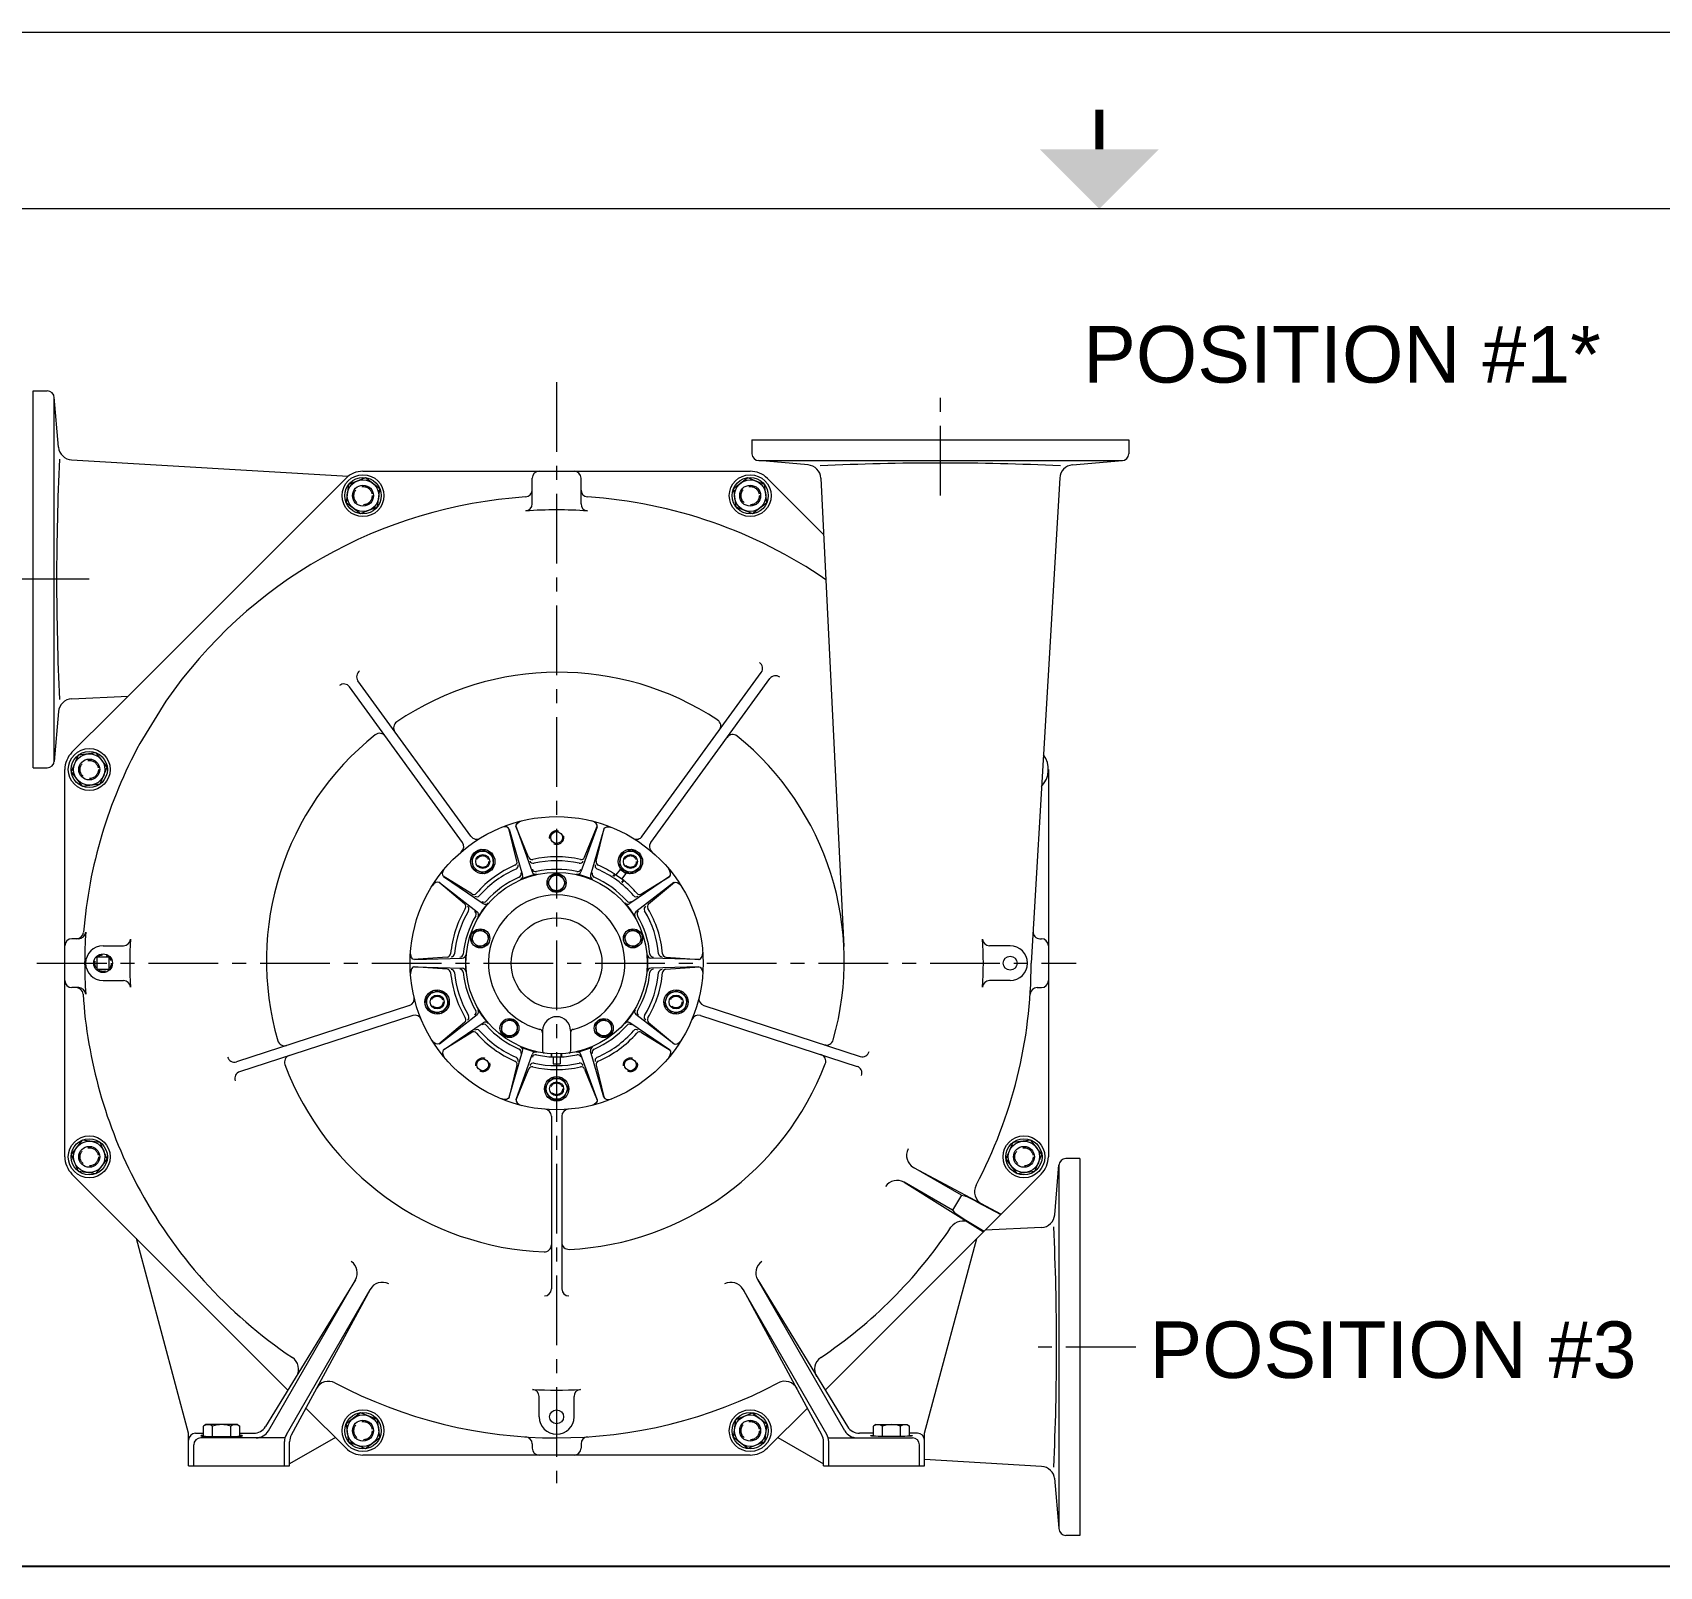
# Model space of a CAD drawing. Header units: inches. Extents: x -48 to 250, y -21 to 207.
# Drawn here: x 62.6 to 120.8, y 151.8 to 206.8 of the extents above; entities that cross this region are included whole.
import ezdxf
from ezdxf.enums import TextEntityAlignment as Align

# ---------------------------------------------------------------- set-up
doc = ezdxf.new("R2010")
doc.units = ezdxf.units.IN
doc.header["$MEASUREMENT"] = 0
doc.linetypes.add('CENTER', pattern=[2, 1.25, -0.25, 0.25, -0.25])
doc.linetypes.add('HIDDEN', pattern=[0.375, 0.25, -0.125])
for name, color, linetype, lineweight in [('CEN', 3, 'CENTER', 5), ('HID-HIDE', 6, 'HIDDEN', 5), ('OBJ', 7, 'Continuous', 5), ('TXT', 7, 'Continuous', 5)]:
    doc.layers.add(name, color=color, linetype=linetype, lineweight=lineweight)
doc.layers.add('Title Block', color=7, linetype='Continuous')
doc.styles.add('ACANSTS', font='romans.shx', dxfattribs={"height": 1})
doc.styles.add('Roman', font='romans')
doc.styles.get("Standard").update_dxf_attribs({"font": 'arial.ttf'})

# ---------------------------------------------------------------- blocks, each defined once
blk = doc.blocks.new('LONE STAR BLOWER TITLE BLOCK (SIZE A)')
at = {"layer": 'Title Block', "lineweight": 15}
for p, q in [((23.625, 18), (0, 18)), ((23.125, 17.5), (0.5, 17.5)), ((23.125, 17.5), (0.5, 17.5))]:
    blk.add_line(p, q, dxfattribs=at)
at = {"layer": 'Title Block', "lineweight": 15, "const_width": 0.0225}
blk.add_lwpolyline([(11.8125, 17.7813), (11.8125, 17.6687)], dxfattribs=at)
at = {"layer": 'Title Block', "lineweight": 15}
blk.add_solid([(11.6437, 17.6687), (11.9812, 17.6687), (11.8125, 17.5)], dxfattribs=at)
at = {"layer": 'Title Block', "lineweight": 15, "style": 'ACANSTS'}
for tag, p, height in [('DRAWN_BY', (14.3692, 2.2855), 0.135), ('DRAWN_DATE', (15.5145, 2.2938), 0.135), ('DRAWING_SUBTITLE', (17.5134, 1.9768), 0.2025), ('CHECKED_BY', (14.3914, 1.9397), 0.135), ('CHECK_DATE', (15.4958, 1.9404), 0.135), ('ENGINEER', (14.3854, 1.6081), 0.135), ('ENG_DATE', (15.4868, 1.6029), 0.135), ('DRAWING_SUBTITLE', (17.5109, 1.5494), 0.2025), ('MANUFACTURING', (14.3811, 1.2706), 0.135), ('MFG_DATE', (15.4879, 1.2695), 0.135), ('CONTROL', (14.3811, 0.9331), 0.135), ('CONTROL_DATE', (15.4879, 0.932), 0.135), ('CAGE_CODE', (17.7275, 0.9163), 0.135), ('MODEL_FILE_NAME', (8.2952, 0.6111), 0.135), ('APPROVED_BY', (14.3698, 0.5685), 0.135), ('APPROVAL_DATE', (15.4796, 0.5615), 0.135)]:
    blk.add_attdef(tag, p, '', height=height, dxfattribs=at)
at = {"layer": 'Title Block', "lineweight": 15, "style": 'Roman', "flags": 8}
for tag, height, p in [('DWG_NUMBER', 0.2812, (18.9096, 1.1474)), ('SCALE', 0.135, (17.9035, 0.7041)), ('SHEETNUMBER', 0.135, (21.2556, 0.7041)), ('TOTA_SHEETS', 0.135, (21.8939, 0.7016))]:
    blk.add_attdef(tag, text='', height=height, dxfattribs=at).set_placement(p, align=Align.TOP_LEFT)
at = {"layer": 'Title Block', "lineweight": 15, "style": 'ACANSTS'}
blk.add_attdef('REVISION', text='', height=0.135, dxfattribs=at).set_placement((22.8495, 0.8933), align=Align.CENTER)

msp = doc.modelspace()

# ---------------------------------------------------------------- linework, layer by layer
at = {"lineweight": 5}
for p, q in [((67.332, 182.806), (66.398, 181.288)), ((68.145, 155.419), (71.762, 155.419)), ((90.895, 155.419), (94.512, 155.419))]:
    msp.add_line(p, q, dxfattribs=at)
msp.add_line((182.362, 151.811), (-42.079, 151.811))
at = {"layer": 'CEN', "color": 5, "lineweight": 5, "ltscale": 2}
for p, q in [((81.329, 194.236), (81.329, 154.799)), ((95.079, 190.169), (95.079, 194.169)), ((64.579, 187.169), (60.579, 187.169)), ((62.708, 173.419), (99.949, 173.419)), ((102.079, 159.669), (98.079, 159.669))]:
    msp.add_line(p, q, dxfattribs=at)
at = {"layer": 'HID-HIDE', "color": 7, "lineweight": 5, "ltscale": 0.375}
for p, q in [((83.423, 176.612), (83.359, 176.518)), ((83.717, 176.398), (83.648, 176.308))]:
    msp.add_line(p, q, dxfattribs=at)
at = {"layer": 'HID-HIDE', "color": 7, "lineweight": 5, "ltscale": 2}
for p, q in [((81.159, 170.064), (81.163, 170.174)), ((81.498, 170.064), (81.494, 170.174))]:
    msp.add_line(p, q, dxfattribs=at)
at = {"layer": 'HID-HIDE', "color": 3, "lineweight": 5, "ltscale": 2}
for centre in [(74.392, 190.165), (88.265, 190.165), (64.583, 180.356), (64.583, 166.483), (98.074, 166.483), (74.392, 156.674), (88.265, 156.674)]:
    msp.add_circle(centre, 0.328, dxfattribs=at)
at = {"layer": 'HID-HIDE', "color": 7, "lineweight": 5, "ltscale": 2}
for centre, radius in [((81.329, 177.919), 0.25), ((78.683, 177.06), 0.211), ((83.974, 177.06), 0.211), ((77.049, 172.029), 0.211), ((85.608, 172.029), 0.211), ((78.683, 169.779), 0.25), ((83.974, 169.779), 0.25), ((81.329, 168.919), 0.211)]:
    msp.add_circle(centre, radius, dxfattribs=at)
at = {"layer": 'HID-HIDE', "lineweight": 5}
msp.add_circle((65.079, 173.419), 0.295, dxfattribs=at)
at = {"layer": 'OBJ', "lineweight": 5}
for p, q in [((62.579, 180.419), (62.579, 193.919)), ((62.579, 193.919), (63.079, 193.919)), ((63.481, 191.902), (63.328, 193.691)), ((63.329, 180.669), (63.329, 193.669)), ((88.329, 192.169), (101.829, 192.169)), ((88.329, 192.169), (88.329, 191.669)), ((101.829, 192.169), (101.829, 191.669)), ((63.95, 191.446), (73.865, 190.863)), ((90.34, 191.267), (88.557, 191.42)), ((88.579, 191.419), (101.579, 191.419)), ((99.811, 191.267), (101.6, 191.42)), ((65.393, 182.403), (73.774, 190.784)), ((74.392, 191.04), (88.265, 191.04)), ((80.454, 189.869), (80.454, 190.79)), ((82.204, 189.869), (82.204, 190.79)), ((88.883, 190.784), (90.896, 188.771)), ((90.796, 190.793), (91.623, 174.016)), ((99.355, 190.798), (98.333, 173.419)), ((84.399, 177.965), (88.663, 183.834)), ((77.954, 177.745), (73.906, 183.317)), ((78.258, 177.965), (74.209, 183.537)), ((84.703, 177.745), (88.967, 183.613)), ((63.955, 182.887), (65.977, 182.987)), ((63.481, 182.431), (63.328, 180.648)), ((63.964, 180.974), (65.393, 182.403)), ((62.579, 180.419), (63.079, 180.419)), ((63.708, 166.483), (63.708, 180.356)), ((98.949, 180.356), (98.949, 166.483)), ((64.206, 174.294), (63.958, 174.294)), ((65.079, 174.044), (65.81, 174.044)), ((97.579, 174.044), (96.844, 174.044)), ((98.649, 174.294), (98.699, 174.294)), ((65.079, 172.794), (65.81, 172.794)), ((97.579, 172.794), (96.844, 172.794)), ((64.206, 172.544), (63.958, 172.544)), ((98.546, 172.544), (98.699, 172.544)), ((76.056, 171.904), (69.856, 169.889)), ((76.172, 171.547), (69.972, 169.532)), ((86.485, 171.547), (92.095, 169.724)), ((86.601, 171.904), (92.211, 170.081)), ((81.141, 167.937), (81.141, 161.75)), ((81.516, 167.937), (81.516, 161.75)), ((99.176, 164.408), (99.329, 166.191)), ((99.329, 166.169), (99.329, 153.169)), ((100.079, 166.419), (99.579, 166.419)), ((100.079, 166.419), (100.079, 152.919)), ((65.394, 164.435), (63.964, 165.865)), ((98.693, 165.865), (90.953, 158.125)), ((93.78, 165.574), (96.629, 163.801)), ((95.511, 164.574), (93.78, 165.574)), ((94.117, 166.101), (97.258, 164.43)), ((95.832, 165.111), (94.117, 166.101)), ((95.832, 165.111), (95.511, 164.574)), ((95.832, 165.111), (95.94, 165.089)), ((71.702, 158.127), (65.394, 164.435)), ((95.511, 164.574), (95.586, 164.494)), ((96.387, 164.871), (97.243, 164.415)), ((95.997, 164.218), (96.643, 163.815)), ((98.703, 163.951), (96.68, 163.852)), ((68.145, 156.581), (66.277, 163.552)), ((94.512, 156.581), (96.38, 163.552)), ((74.122, 162.074), (70.901, 156.82)), ((71.001, 156.669), (74.122, 162.074)), ((91.656, 156.669), (88.535, 162.074)), ((88.535, 162.074), (91.756, 156.82)), ((71.646, 156.535), (74.647, 161.735)), ((74.647, 161.735), (71.822, 156.518)), ((91.012, 156.535), (88.01, 161.735)), ((88.01, 161.735), (90.835, 156.518)), ((73.774, 156.055), (72.345, 157.484)), ((80.704, 157.169), (80.704, 157.901)), ((81.954, 157.169), (81.954, 157.901)), ((90.313, 157.485), (88.883, 156.055)), ((68.766, 156.89), (68.679, 156.839)), ((68.679, 156.478), (68.679, 156.839)), ((69.891, 156.89), (68.766, 156.89)), ((69.004, 156.468), (69.004, 156.839)), ((69.653, 156.468), (69.653, 156.839)), ((69.891, 156.89), (69.978, 156.839)), ((69.978, 156.478), (69.978, 156.839)), ((92.766, 156.89), (92.679, 156.839)), ((92.679, 156.478), (92.679, 156.839)), ((92.766, 156.89), (93.891, 156.89)), ((93.004, 156.468), (93.004, 156.839)), ((93.653, 156.468), (93.653, 156.839)), ((93.891, 156.89), (93.978, 156.839)), ((93.978, 156.478), (93.978, 156.839)), ((68.145, 155.419), (68.145, 156.581)), ((68.395, 156.581), (68.679, 156.581)), ((71.597, 156.419), (68.579, 156.419)), ((69.978, 156.581), (70.475, 156.581)), ((71.579, 155.419), (71.579, 156.285)), ((71.762, 155.419), (71.762, 156.28)), ((73.402, 156.427), (71.764, 155.482)), ((89.255, 156.427), (90.893, 155.482)), ((90.895, 155.419), (90.895, 156.28)), ((91.06, 156.419), (94.079, 156.419)), ((91.079, 155.419), (91.079, 156.285)), ((92.679, 156.581), (92.182, 156.581)), ((94.262, 156.581), (93.978, 156.581)), ((94.512, 155.419), (94.512, 156.581)), ((68.329, 155.419), (68.329, 156.169)), ((88.265, 155.799), (74.392, 155.799)), ((80.454, 156.202), (80.454, 156.049)), ((82.204, 156.202), (82.204, 156.049)), ((94.329, 155.419), (94.329, 156.169)), ((98.707, 155.393), (94.512, 155.64)), ((99.171, 154.972), (99.325, 153.184)), ((100.075, 152.924), (99.575, 152.924))]:
    msp.add_line(p, q, dxfattribs=at)
at = {"layer": 'OBJ', "color": 7, "lineweight": 5}
for p, q in [((79.909, 177.077), (79.618, 178.249)), ((79.63, 178.225), (80.11, 176.576)), ((80.327, 177.213), (79.873, 178.332)), ((79.877, 178.306), (80.459, 176.69)), ((82.78, 178.306), (82.198, 176.69)), ((82.33, 177.213), (82.784, 178.332)), ((83.027, 178.225), (82.547, 176.576)), ((82.748, 177.077), (83.039, 178.249)), ((83.469, 176.578), (83.616, 176.78)), ((83.616, 176.78), (83.818, 176.633)), ((83.671, 176.431), (83.818, 176.633)), ((78.031, 175.544), (77.107, 176.321)), ((77.13, 176.309), (78.487, 175.257)), ((78.289, 175.9), (77.264, 176.538)), ((77.282, 176.52), (78.703, 175.554)), ((83.408, 176.622), (83.348, 176.533)), ((83.408, 176.622), (83.732, 176.387)), ((83.732, 176.387), (83.666, 176.302)), ((85.375, 176.52), (83.954, 175.554)), ((85.527, 176.309), (84.17, 175.257)), ((84.368, 175.9), (85.393, 176.538)), ((84.627, 175.544), (85.551, 176.321)), ((77.412, 173.639), (76.207, 173.554)), ((77.412, 173.2), (76.207, 173.285)), ((76.233, 173.549), (77.949, 173.603)), ((76.233, 173.29), (77.949, 173.236)), ((86.424, 173.549), (84.708, 173.603)), ((86.424, 173.29), (84.708, 173.236)), ((85.245, 173.639), (86.45, 173.554)), ((85.245, 173.2), (86.45, 173.285)), ((77.13, 170.529), (78.487, 171.582)), ((85.527, 170.529), (84.17, 171.582)), ((78.031, 171.295), (77.107, 170.518)), ((78.289, 170.939), (77.264, 170.301)), ((77.282, 170.319), (78.703, 171.285)), ((80.829, 171.008), (80.829, 170.263)), ((81.829, 171.008), (81.829, 170.263)), ((85.375, 170.319), (83.954, 171.285)), ((84.368, 170.939), (85.393, 170.301)), ((84.627, 171.295), (85.551, 170.518)), ((79.63, 168.614), (80.11, 170.263)), ((83.027, 168.614), (82.547, 170.263)), ((79.909, 169.762), (79.618, 168.59)), ((79.877, 168.533), (80.459, 170.149)), ((81.141, 170.064), (81.144, 170.175)), ((81.141, 170.064), (81.516, 170.064)), ((81.204, 170.064), (81.204, 169.814)), ((81.204, 169.814), (81.454, 169.814)), ((81.454, 170.064), (81.454, 169.814)), ((81.516, 170.064), (81.513, 170.175)), ((82.78, 168.533), (82.198, 170.149)), ((82.748, 169.762), (83.039, 168.59)), ((80.327, 169.626), (79.873, 168.507)), ((82.33, 169.626), (82.784, 168.507))]:
    msp.add_line(p, q, dxfattribs=at)
at = {"layer": 'OBJ', "lineweight": 5}
for points in [[(74.477, 190.809), (73.877, 190.56), (73.792, 189.916), (74.308, 189.521), (74.908, 189.769), (74.992, 190.413)], [(88.78, 190.56), (88.18, 190.809), (87.665, 190.413), (87.749, 189.769), (88.349, 189.521), (88.865, 189.916)], [(64.188, 180.871), (63.939, 180.271), (64.335, 179.756), (64.979, 179.84), (65.227, 180.44), (64.832, 180.956)], [(65.297, 173.638), (64.86, 173.638), (64.86, 173.201), (65.297, 173.201)], [(63.939, 166.568), (64.188, 165.968), (64.832, 165.883), (65.227, 166.399), (64.979, 166.999), (64.335, 167.083)], [(98.469, 165.968), (98.718, 166.568), (98.322, 167.083), (97.678, 166.999), (97.43, 166.399), (97.825, 165.883)], [(73.877, 156.279), (74.477, 156.03), (74.992, 156.426), (74.908, 157.07), (74.308, 157.318), (73.792, 156.923)], [(88.78, 156.279), (88.18, 156.03), (87.665, 156.426), (87.749, 157.07), (88.349, 157.318), (88.865, 156.923)]]:
    msp.add_lwpolyline(points, close=True, dxfattribs=at)
at = {"layer": 'OBJ', "color": 7, "lineweight": 5}
for points in [[(79.027, 177.324), (78.627, 177.489), (78.283, 177.226), (78.34, 176.796), (78.74, 176.631), (79.084, 176.894)], [(84.33, 176.815), (84.364, 177.246), (84.008, 177.492), (83.617, 177.305), (83.583, 176.874), (83.94, 176.628)], [(81.491, 176.013), (81.653, 176.294), (81.491, 176.576), (81.166, 176.576), (81.004, 176.294), (81.166, 176.013)], [(78.912, 174.375), (78.695, 174.617), (78.377, 174.549), (78.277, 174.24), (78.494, 173.999), (78.812, 174.067)], [(83.846, 174.067), (84.163, 173.999), (84.38, 174.24), (84.28, 174.549), (83.962, 174.617), (83.745, 174.375)], [(76.904, 172.437), (76.623, 172.108), (76.768, 171.7), (77.193, 171.621), (77.475, 171.95), (77.33, 172.358)], [(85.485, 171.614), (85.906, 171.715), (86.029, 172.13), (85.731, 172.444), (85.31, 172.343), (85.187, 171.928)], [(79.673, 171.417), (79.376, 171.284), (79.342, 170.961), (79.605, 170.771), (79.901, 170.903), (79.935, 171.226)], [(82.722, 171.226), (82.756, 170.903), (83.052, 170.771), (83.315, 170.961), (83.281, 171.284), (82.984, 171.417)], [(80.896, 168.908), (81.122, 168.539), (81.555, 168.55), (81.761, 168.931), (81.535, 169.3), (81.102, 169.289)]]:
    msp.add_lwpolyline(points, close=True, dxfattribs=at)
at = {"layer": 'OBJ', "lineweight": 5}
for centre, radius in [((74.392, 190.165), 0.75), ((74.392, 190.165), 0.65), ((74.392, 190.165), 0.562), ((88.265, 190.165), 0.75), ((88.265, 190.165), 0.65), ((88.265, 190.165), 0.562), ((74.392, 190.165), 0.375), ((88.265, 190.165), 0.375), ((64.583, 180.356), 0.75), ((64.583, 180.356), 0.65), ((64.583, 180.356), 0.562), ((64.583, 180.356), 0.375), ((65.079, 173.419), 0.335), ((97.579, 173.419), 0.25), ((64.583, 166.483), 0.75), ((64.583, 166.483), 0.65), ((64.583, 166.483), 0.562), ((64.583, 166.483), 0.375), ((98.074, 166.483), 0.75), ((98.074, 166.483), 0.65), ((98.074, 166.483), 0.562), ((98.074, 166.483), 0.375), ((74.392, 156.674), 0.75), ((81.329, 157.169), 0.25), ((88.265, 156.674), 0.75), ((74.392, 156.674), 0.65), ((74.392, 156.674), 0.562), ((74.392, 156.674), 0.375), ((88.265, 156.674), 0.65), ((88.265, 156.674), 0.562), ((88.265, 156.674), 0.375)]:
    msp.add_circle(centre, radius, dxfattribs=at)
at = {"layer": 'OBJ', "color": 7, "lineweight": 5}
for centre, radius in [((81.329, 173.419), 5.25), ((81.329, 177.919), 0.211), ((78.683, 177.06), 0.436), ((78.683, 177.06), 0.375), ((78.683, 177.06), 0.25), ((83.974, 177.06), 0.436), ((83.974, 177.06), 0.375), ((83.974, 177.06), 0.25), ((81.329, 173.419), 3.25), ((81.329, 176.294), 0.341), ((81.329, 176.294), 0.281), ((81.329, 173.419), 1.625), ((78.594, 174.308), 0.341), ((78.594, 174.308), 0.281), ((84.063, 174.308), 0.341), ((84.063, 174.308), 0.281), ((77.049, 172.029), 0.436), ((77.049, 172.029), 0.375), ((77.049, 172.029), 0.25), ((85.608, 172.029), 0.436), ((85.608, 172.029), 0.375), ((85.608, 172.029), 0.25), ((79.639, 171.094), 0.341), ((83.018, 171.094), 0.341), ((79.639, 171.094), 0.281), ((83.018, 171.094), 0.281), ((78.683, 169.779), 0.211), ((83.974, 169.779), 0.211), ((81.329, 168.919), 0.436), ((81.329, 168.919), 0.375), ((81.329, 168.919), 0.25)]:
    msp.add_circle(centre, radius, dxfattribs=at)
at = {"layer": 'OBJ', "lineweight": 5}
for centre, radius, start, end in [((63.079, 193.669), 0.25, 0, 90), ((63.98, 191.945), 0.5, 184.91322, 266.63381), ((151.872, 187.169), 88.458, 177.21191, 182.78798), ((88.579, 191.669), 0.25, 180, 270), ((90.297, 190.769), 0.5, 2.82151, 85.08276), ((95.078, 102.876), 88.458, 87.21191, 92.78798), ((99.854, 190.768), 0.5, 94.91322, 176.63381), ((101.579, 191.669), 0.25, 270, 0), ((74.392, 190.165), 0.875, 90, 135), ((80.704, 190.79), 0.25, 90, 180), ((81.954, 190.79), 0.25, 0, 90), ((88.265, 190.165), 0.875, 45, 90), ((81.329, 173.148), 17.006, 93.73889, 145.39277), ((80.204, 190.367), 0.25, 273.73889, 0), ((82.454, 190.367), 0.25, 180, 266.26111), ((81.329, 173.148), 17.006, 55.43983, 86.27694), ((80.204, 189.869), 0.25, 273.91254, 0), ((81.329, 173.419), 16.237, 86.08746, 93.91254), ((82.454, 189.869), 0.25, 180, 266.08746), ((74.412, 183.684), 0.25, 123.97439, 216), ((81.398, 173.488), 10.351, 56.57274, 124.06224), ((88.461, 183.981), 0.25, 324, 55.96731), ((89.169, 183.467), 0.25, 52.03269, 144), ((73.704, 183.17), 0.25, 36, 128.02561), ((63.979, 182.388), 0.5, 92.82151, 175.08276), ((75.74, 181.855), 0.25, 124.06224, 216), ((86.962, 181.918), 0.25, 324, 56.57274), ((81.285, 173.506), 10.351, 128.57274, 196.06224), ((74.987, 181.403), 0.25, 36, 128.57274), ((87.638, 181.359), 0.25, 51.02846, 144), ((81.285, 173.506), 10.351, 344.09, 51.02846), ((64.583, 180.356), 0.875, 135, 180), ((81.329, 173.148), 17.006, 151.39962, 175.35689), ((98.074, 180.356), 0.875, 316.17966, 37.08796), ((63.079, 180.669), 0.25, 270, 0), ((64.129, 174.544), 0.25, 270, 355.35689), ((64.206, 174.544), 0.25, 270, 356.24092), ((81.329, 173.419), 16.91, 176.24092, 183.75908), ((98.649, 174.544), 0.25, 176.63381, 270), ((63.958, 174.044), 0.25, 90, 180), ((65.079, 173.419), 0.625, 90, 270), ((65.81, 174.294), 0.25, 270, 356.77285), ((81.329, 173.419), 15.293, 176.77285, 183.22715), ((81.329, 173.419), 15.29, 356.77228, 3.22772), ((96.844, 174.294), 0.25, 183.22772, 270), ((97.579, 173.419), 0.625, 270, 90), ((98.699, 174.044), 0.25, 0, 90), ((81.329, 173.42), 17.004, 332.13453, 359.99909), ((63.958, 172.794), 0.25, 180, 270), ((65.81, 172.544), 0.25, 3.22715, 90), ((96.844, 172.544), 0.25, 90, 176.77228), ((98.699, 172.794), 0.25, 270, 0), ((64.111, 172.294), 0.25, 3.73936, 90), ((64.206, 172.294), 0.25, 3.75908, 90), ((81.329, 173.42), 17.004, 183.73936, 207.83036), ((98.546, 172.294), 0.25, 90, 176.26064), ((71.579, 170.712), 0.25, 196.06224, 288), ((90.999, 170.737), 0.25, 252, 344.09), ((92.288, 170.318), 0.25, 252, 344.20135), ((69.779, 170.127), 0.25, 195.91231, 288), ((71.828, 169.873), 0.25, 108, 200.55934), ((81.285, 173.42), 10.35, 200.55934, 267.76421), ((81.285, 173.506), 10.351, 272.72889, 339.12498), ((90.723, 169.907), 0.25, 339.12498, 72), ((92.018, 169.486), 0.25, 339.79865, 72), ((70.049, 169.295), 0.25, 108, 200.08769), ((94.367, 166.534), 0.5, 152.16207, 240), ((64.583, 166.483), 0.875, 180, 225), ((98.074, 166.483), 0.875, 315, 0), ((99.579, 166.169), 0.25, 90, 180), ((93.53, 165.141), 0.5, 60, 145.84328), ((81.329, 173.42), 17.004, 207.83036, 236.17073), ((96.803, 165.238), 0.5, 152.13453, 241.98871), ((98.678, 164.451), 0.5, 272.82151, 355.08276), ((81.329, 173.42), 17.004, 303.81022, 326.19773), ((95.874, 163.682), 0.5, 58.10404, 146.19773), ((10.786, 159.67), 88.458, 357.21191, 2.78798), ((80.891, 163.327), 0.25, 267.76421, 0), ((81.766, 163.417), 0.25, 180, 272.72889), ((73.689, 162.324), 0.5, 330, 55.44962), ((88.968, 162.324), 0.5, 124.55038, 210), ((75.08, 161.485), 0.5, 62.36652, 150), ((80.891, 161.75), 0.25, 270, 0), ((81.766, 161.75), 0.25, 180, 270), ((87.577, 161.485), 0.5, 30, 117.63348), ((71.584, 158.879), 0.5, 328.33533, 56.17073), ((91.069, 158.876), 0.5, 123.81022, 211.80999), ((73.155, 157.941), 0.5, 62.16257, 151.73622), ((81.329, 173.42), 17.004, 242.16257, 297.85293), ((80.454, 157.901), 0.25, 0, 86.77285), ((81.329, 173.419), 15.293, 266.77285, 273.22715), ((82.204, 157.901), 0.25, 93.22715, 180), ((89.507, 157.944), 0.5, 28.10548, 117.85293), ((68.841, 156.602), 0.288, 55.61575, 115.61575), ((69.329, 155.815), 1.075, 72.41205, 107.58795), ((69.816, 156.602), 0.288, 64.38425, 124.38425), ((70.475, 157.081), 0.5, 270, 328.49669), ((81.329, 157.169), 0.625, 180, 0), ((92.182, 157.081), 0.5, 211.60408, 270), ((92.841, 156.602), 0.288, 55.61575, 115.61575), ((93.329, 155.815), 1.075, 72.41205, 107.58795), ((93.816, 156.602), 0.288, 64.38425, 124.38425), ((68.395, 156.331), 0.25, 90, 180), ((68.579, 156.169), 0.25, 90, 180), ((70.568, 156.919), 0.5, 270, 330), ((72.079, 156.285), 0.5, 150, 180), ((72.262, 156.28), 0.5, 151.56179, 180), ((80.204, 156.202), 0.25, 0, 86.26064), ((82.454, 156.202), 0.25, 93.73756, 180), ((90.395, 156.28), 0.5, 0, 28.32944), ((90.579, 156.285), 0.5, 0, 30), ((92.089, 156.919), 0.5, 210, 270), ((94.079, 156.169), 0.25, 0, 90), ((94.262, 156.331), 0.25, 0, 90), ((74.392, 156.674), 0.875, 225, 270), ((80.704, 156.049), 0.25, 180, 270), ((81.954, 156.049), 0.25, 270, 0), ((88.265, 156.674), 0.875, 270, 315), ((98.678, 154.894), 0.5, 4.91322, 86.63381), ((99.579, 153.172), 0.25, 180, 270)]:
    msp.add_arc(centre, radius, start, end, dxfattribs=at)
at = {"layer": 'OBJ', "color": 7, "lineweight": 5}
for centre, radius, start, end in [((78.46, 178.112), 0.25, 216, 301.43756), ((84.197, 178.112), 0.25, 238.56244, 324), ((77.752, 177.598), 0.25, 310.56244, 36), ((80.448, 177.261), 0.13, 202.07031, 282.91394), ((81.329, 173.419), 3.812, 77.08606, 102.91394), ((82.209, 177.261), 0.13, 257.08606, 337.92969), ((84.905, 177.598), 0.25, 144, 229.43756), ((81.329, 173.419), 3.812, 113.08606, 138.91394), ((81.329, 173.419), 3.67, 113.27513, 138.72487), ((79.783, 177.045), 0.13, 293.08606, 13.92969), ((79.822, 176.908), 0.13, 295.52687, 16.19995), ((79.929, 176.616), 0.13, 295.23392, 16.19995), ((80.496, 177.127), 0.13, 199.80005, 280.47313), ((80.581, 176.734), 0.13, 199.80005, 282.70256), ((80.582, 176.828), 0.13, 199.80005, 280.76608), ((81.329, 173.419), 3.67, 77.27513, 102.72487), ((81.329, 173.419), 3.36, 77.58512, 102.41488), ((82.076, 176.734), 0.13, 257.29744, 340.19995), ((82.075, 176.828), 0.13, 259.23392, 340.19995), ((82.161, 177.127), 0.13, 259.52687, 340.19995), ((82.728, 176.616), 0.13, 163.80005, 244.76608), ((82.835, 176.908), 0.13, 163.80005, 244.47313), ((82.874, 177.045), 0.13, 166.07031, 246.91394), ((81.329, 173.419), 3.67, 41.27513, 66.72487), ((81.329, 173.419), 3.812, 57.00448, 66.91394), ((81.329, 173.419), 3.36, 113.58512, 138.41488), ((81.329, 173.419), 3.268, 102.70256, 113.29744), ((79.985, 176.54), 0.13, 293.29744, 16.19995), ((81.329, 173.419), 3.268, 66.70256, 77.29744), ((82.672, 176.54), 0.13, 163.80005, 246.70256), ((81.329, 173.419), 3.36, 41.58512, 66.41488), ((81.329, 173.419), 3.812, 41.08606, 50.99552), ((77.947, 175.444), 0.13, 329.08606, 49.92969), ((78.358, 176.01), 0.13, 238.07031, 318.91394), ((78.476, 175.93), 0.13, 235.80005, 316.47313), ((81.329, 173.419), 3.268, 138.70256, 149.29744), ((78.721, 175.738), 0.13, 235.80005, 316.76608), ((78.776, 175.662), 0.13, 235.80005, 318.70256), ((81.329, 173.419), 2.444, 284.1686, 255.8314), ((81.329, 173.419), 3.268, 30.70256, 41.29744), ((83.881, 175.662), 0.13, 221.29744, 304.19995), ((83.936, 175.738), 0.13, 223.23392, 304.19995), ((84.181, 175.93), 0.13, 223.52687, 304.19995), ((84.299, 176.01), 0.13, 221.08606, 301.92969), ((84.71, 175.444), 0.13, 130.07031, 210.91394), ((81.329, 173.419), 3.812, 149.08606, 174.91394), ((81.329, 173.419), 3.67, 149.27513, 174.72487), ((81.329, 173.419), 3.36, 149.58512, 174.41488), ((78.059, 175.357), 0.13, 331.52687, 52.19995), ((78.317, 175.183), 0.13, 331.23392, 52.19995), ((78.407, 175.154), 0.13, 329.29744, 52.19995), ((84.25, 175.154), 0.13, 127.80005, 210.70256), ((84.34, 175.183), 0.13, 127.80005, 208.76608), ((81.329, 173.419), 3.36, 5.58512, 30.41488), ((84.598, 175.357), 0.13, 127.80005, 208.47313), ((81.329, 173.419), 3.67, 5.27513, 30.72487), ((81.329, 173.419), 3.812, 5.08606, 30.91394), ((77.402, 173.769), 0.13, 274.07031, 354.91394), ((77.545, 173.774), 0.13, 271.80005, 352.47313), ((77.856, 173.763), 0.13, 271.80005, 352.76608), ((77.945, 173.733), 0.13, 271.80005, 354.70256), ((81.329, 173.419), 3.268, 174.70256, 185.29744), ((84.712, 173.733), 0.13, 185.29744, 268.19995), ((81.329, 173.419), 3.268, 354.70256, 5.29744), ((84.801, 173.763), 0.13, 187.23392, 268.19995), ((85.112, 173.774), 0.13, 187.52687, 268.19995), ((85.255, 173.769), 0.13, 185.08606, 265.92969), ((77.402, 173.07), 0.13, 5.08606, 85.92969), ((77.545, 173.065), 0.13, 7.52687, 88.19995), ((77.856, 173.076), 0.13, 7.23392, 88.19995), ((77.945, 173.106), 0.13, 5.29744, 88.19995), ((84.712, 173.106), 0.13, 91.80005, 174.70256), ((84.801, 173.076), 0.13, 91.80005, 172.76608), ((85.112, 173.065), 0.13, 91.80005, 172.47313), ((85.255, 173.07), 0.13, 94.07031, 174.91394), ((81.329, 173.419), 3.812, 185.08606, 210.91394), ((81.329, 173.419), 3.67, 185.27513, 210.72487), ((81.329, 173.419), 3.36, 185.58512, 210.41488), ((81.329, 173.419), 3.36, 329.58512, 354.41488), ((81.329, 173.419), 3.67, 329.27513, 354.72487), ((81.329, 173.419), 3.812, 329.08606, 354.91394), ((75.979, 172.141), 0.25, 288, 13.43756), ((86.678, 172.141), 0.25, 166.56244, 252), ((76.249, 171.309), 0.25, 22.56244, 108), ((77.947, 171.394), 0.13, 310.07031, 30.91394), ((78.059, 171.482), 0.13, 307.80005, 28.47313), ((78.317, 171.656), 0.13, 307.80005, 28.76608), ((78.407, 171.685), 0.13, 307.80005, 30.70256), ((81.329, 173.419), 3.268, 210.70256, 221.29744), ((81.329, 173.419), 3.268, 318.70256, 329.29744), ((84.25, 171.685), 0.13, 149.29744, 232.19995), ((84.34, 171.656), 0.13, 151.23392, 232.19995), ((84.598, 171.482), 0.13, 151.52687, 232.19995), ((84.71, 171.394), 0.13, 149.08606, 229.92969), ((86.408, 171.309), 0.25, 72, 157.43756), ((78.358, 170.829), 0.13, 41.08606, 121.92969), ((78.476, 170.909), 0.13, 43.52687, 124.19995), ((81.329, 173.419), 3.812, 221.08606, 246.91394), ((81.329, 173.419), 3.67, 221.27513, 246.72487), ((78.721, 171.101), 0.13, 43.23392, 124.19995), ((78.776, 171.177), 0.13, 41.29744, 124.19995), ((81.329, 173.419), 3.36, 221.58512, 246.41488), ((80.699, 170.924), 0.13, 0, 75.8314), ((81.959, 170.924), 0.13, 104.1686, 180), ((81.329, 173.419), 3.36, 293.58512, 318.41488), ((81.329, 173.419), 3.67, 293.27513, 318.72487), ((81.329, 173.419), 3.812, 293.08606, 318.91394), ((83.881, 171.177), 0.13, 55.80005, 138.70256), ((83.936, 171.101), 0.13, 55.80005, 136.76608), ((84.181, 170.909), 0.13, 55.80005, 136.47313), ((84.299, 170.829), 0.13, 58.07031, 138.91394), ((79.929, 170.223), 0.13, 343.80005, 64.76608), ((81.329, 173.419), 3.268, 246.70256, 257.29744), ((79.985, 170.299), 0.13, 343.80005, 66.70256), ((80.581, 170.105), 0.13, 77.29744, 160.19995), ((80.892, 170.263), 0.063, 180, 262.1188), ((81.766, 170.263), 0.063, 277.8812, 0), ((81.329, 173.419), 3.268, 282.70256, 293.29744), ((82.076, 170.105), 0.13, 19.80005, 102.70256), ((82.672, 170.299), 0.13, 113.29744, 196.19995), ((82.728, 170.223), 0.13, 115.23392, 196.19995), ((79.783, 169.794), 0.13, 346.07031, 66.91394), ((79.822, 169.931), 0.13, 343.80005, 64.47313), ((80.448, 169.578), 0.13, 77.08606, 157.92969), ((80.496, 169.711), 0.13, 79.52687, 160.19995), ((80.582, 170.011), 0.13, 79.23392, 160.19995), ((81.329, 173.419), 3.812, 257.08606, 282.91394), ((81.329, 173.419), 3.67, 257.27513, 282.72487), ((81.329, 173.419), 3.36, 257.58512, 267.86769), ((81.329, 173.419), 3.36, 272.13231, 282.41488), ((82.075, 170.011), 0.13, 19.80005, 100.76608), ((82.161, 169.711), 0.13, 19.80005, 100.47313), ((82.209, 169.578), 0.13, 22.07031, 102.91394), ((82.835, 169.931), 0.13, 115.52687, 196.19995), ((82.874, 169.794), 0.13, 113.08606, 193.92969), ((80.891, 167.937), 0.25, 0, 85.43756), ((81.766, 167.937), 0.25, 94.56244, 180)]:
    msp.add_arc(centre, radius, start, end, dxfattribs=at)
at = {"layer": 'OBJ', "color": 7, "lineweight": 5, "extrusion": (0, 0, -1)}
for centre, major_axis, start_param, end_param in [((80.115, 178.383), (0.238, 0.077), 3.141593, 4.712389), ((83.264, 178.148), (-0.238, 0.077), 0, 1.570796), ((77.429, 176.722), (0.147, 0.202), 3.141593, 4.712389), ((85.674, 176.107), (-0.147, 0.202), 0, 1.570796), ((76.233, 173.799), (0, 0.25), 3.141593, 4.712389), ((86.424, 173.04), (0, 0.25), 0, 1.570796), ((76.983, 170.732), (-0.147, 0.202), 3.141593, 4.712389), ((85.228, 170.117), (0.147, 0.202), 0, 1.570796), ((79.393, 168.691), (-0.238, 0.077), 3.141593, 4.712389), ((82.542, 168.456), (0.238, 0.077), 0, 1.570796)]:
    msp.add_ellipse(centre, major_axis=major_axis, ratio=0.563208, start_param=start_param, end_param=end_param, dxfattribs=at)
at = {"layer": 'OBJ', "color": 7, "lineweight": 5}
for centre, major_axis, ratio, start_param, end_param in [((82.542, 178.383), (-0.238, 0.077), 0.563208, 3.141593, 4.712389), ((79.393, 178.148), (0.238, 0.077), 0.563208, 0, 1.570796), ((85.228, 176.722), (-0.147, 0.202), 0.563208, 3.141593, 4.712389), ((76.983, 176.107), (0.147, 0.202), 0.563208, 0, 1.570796), ((86.424, 173.799), (0, 0.25), 0.563208, 3.141593, 4.712389), ((76.233, 173.04), (0, 0.25), 0.563208, 0, 1.570796), ((81.329, 171.008), (-0.5, 0), 0.990268, 3.141593, 6.283185), ((77.429, 170.117), (-0.147, 0.202), 0.563208, 0, 1.570796), ((85.674, 170.732), (0.147, 0.202), 0.563208, 3.141593, 4.712389), ((80.115, 168.456), (-0.238, 0.077), 0.563208, 0, 1.570796), ((83.264, 168.691), (0.238, 0.077), 0.563208, 3.141593, 4.712389)]:
    msp.add_ellipse(centre, major_axis=major_axis, ratio=ratio, start_param=start_param, end_param=end_param, dxfattribs=at)
at = {"layer": 'OBJ', "lineweight": 5}
for centre, major_axis, ratio, start_param, end_param in [((96.377, 164.853), (0.442, -0.235), 0.03995, 1.570796, 3.007525), ((96.007, 164.235), (0.425, -0.264), 0.039994, 3.286163, 4.712389), ((69.329, 156.491), (-0.75, 0), 0.034921, -0.523599, 3.665191)]:
    msp.add_ellipse(centre, major_axis=major_axis, ratio=ratio, start_param=start_param, end_param=end_param, dxfattribs=at)
at = {"layer": 'OBJ', "lineweight": 5, "extrusion": (0, 0, -1)}
msp.add_ellipse((93.329, 156.491), major_axis=(0.75, 0), ratio=0.034921, start_param=-0.523599, end_param=3.665191, dxfattribs=at)

# ---------------------------------------------------------------- block references
at = {"xscale": 12.62788581092365, "yscale": 12.62788581092365, "zscale": 12.62788581092365}
msp.add_blockref('LONE STAR BLOWER TITLE BLOCK (SIZE A)', (-48.393, -20.549), dxfattribs=at)

# ---------------------------------------------------------------- texts
at = {"layer": 'TXT', "lineweight": 5}
for s, p in [('POSITION #1*', (109.472, 194.214)), ('POSITION #3', (111.296, 158.562))]:
    msp.add_text(s, height=2.025, dxfattribs=at).set_placement(p, align=Align.CENTER)

doc.saveas('drawing.dxf')
